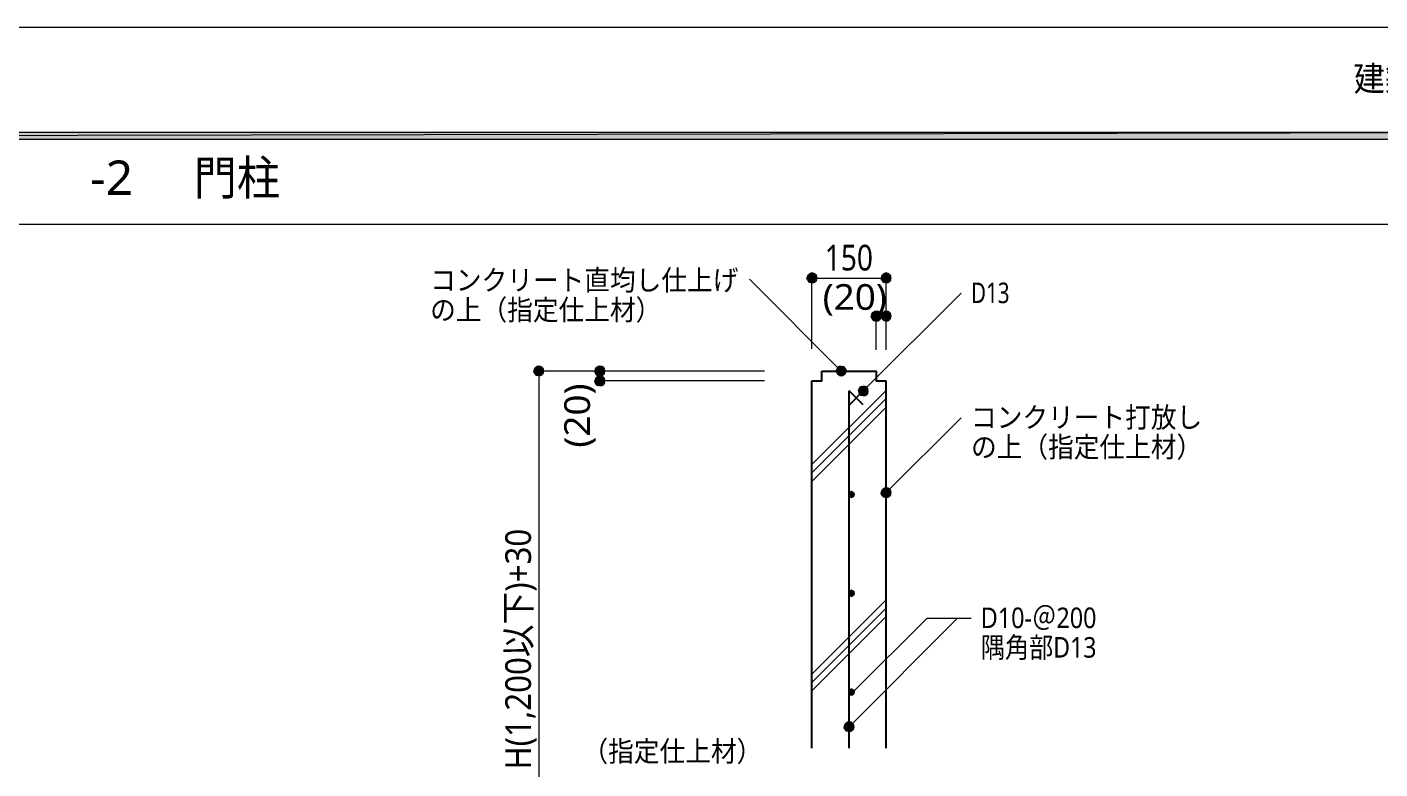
# Model space of a CAD drawing. Header units: millimetres. Extents: x 0 to 420, y 0 to 297.
# Drawn here: x 213.8 to 350.7, y 221.9 to 297 of the extents above; entities that cross this region are included whole.
import ezdxf
from ezdxf.enums import TextEntityAlignment as Align

# ---------------------------------------------------------------- set-up
doc = ezdxf.new("R2010")
doc.units = ezdxf.units.MM
doc.styles.add('kst32b', font='NotoSansJP-Variable.ttf')

msp = doc.modelspace()

# ---------------------------------------------------------------- hatches: boundary and pattern name
h = msp.add_hatch(color=7)
h.paths.add_polyline_path([(394.17, 285.62), (394.17, 286.32), (26.18, 285.62), (394.17, 285.62)])
h.paths.add_polyline_path([(394.17, 286.32), (26.18, 285.62), (26.18, 286.32), (394.17, 286.32)])
h = msp.add_hatch(color=7)
h.paths.add_polyline_path([(292.76, 271.76), (292.71, 271.57), (293.22, 271.57), (292.76, 271.76)])
h.paths.add_polyline_path([(292.71, 271.57), (293.22, 271.57), (292.76, 271.38), (292.71, 271.57)])
h.paths.add_polyline_path([(293.22, 271.57), (292.76, 271.38), (292.86, 271.21), (293.22, 271.57)])
h = msp.add_hatch(color=7)
h.paths.add_polyline_path([(293.22, 272.08), (293.03, 272.03), (293.22, 271.57), (293.22, 272.08)])
h.paths.add_polyline_path([(293.03, 272.03), (293.22, 271.57), (292.86, 271.93), (293.03, 272.03)])
h.paths.add_polyline_path([(293.22, 271.57), (292.86, 271.93), (292.76, 271.76), (293.22, 271.57)])
h = msp.add_hatch(color=7)
h.paths.add_polyline_path([(292.86, 271.21), (293.03, 271.1), (293.22, 271.57), (292.86, 271.21)])
h.paths.add_polyline_path([(293.03, 271.1), (293.22, 271.57), (293.22, 271.08), (293.03, 271.1)])
h.paths.add_polyline_path([(293.22, 271.57), (293.22, 271.08), (293.41, 271.1), (293.22, 271.57)])
for points in [[(293.41, 272.03), (293.22, 272.08), (293.22, 271.57), (293.41, 272.03)], [(300.91, 272.03), (300.71, 272.08), (300.71, 271.57), (300.91, 272.03)], [(299.91, 268.18), (299.72, 268.22), (299.72, 267.72), (299.91, 268.18)], [(300.91, 268.18), (300.71, 268.22), (300.71, 267.72), (300.91, 268.18)], [(265.77, 262.61), (265.58, 262.66), (265.58, 262.15), (265.77, 262.61)], [(271.95, 262.61), (271.76, 262.66), (271.76, 262.15), (271.95, 262.61)], [(271.95, 261.62), (271.76, 261.66), (271.76, 261.15), (271.95, 261.62)], [(295.99, 262.61), (295.83, 262.51), (296.19, 262.15), (295.99, 262.61)], [(297.96, 259.95), (298.07, 259.78), (298.41, 260.14), (297.96, 259.95)], [(300.91, 250.3), (300.71, 250.34), (300.71, 249.85), (300.91, 250.3)], [(297.16, 226.61), (296.97, 226.65), (296.97, 226.14), (297.16, 226.61)]]:
    msp.add_hatch(color=7).paths.add_polyline_path(points)
h = msp.add_hatch(color=7)
h.paths.add_polyline_path([(293.73, 271.57), (293.69, 271.76), (293.22, 271.57), (293.73, 271.57)])
h.paths.add_polyline_path([(293.69, 271.76), (293.22, 271.57), (293.58, 271.93), (293.69, 271.76)])
h.paths.add_polyline_path([(293.22, 271.57), (293.58, 271.93), (293.41, 272.03), (293.22, 271.57)])
h = msp.add_hatch(color=7)
h.paths.add_polyline_path([(293.41, 271.1), (293.58, 271.21), (293.22, 271.57), (293.41, 271.1)])
h.paths.add_polyline_path([(293.58, 271.21), (293.22, 271.57), (293.69, 271.38), (293.58, 271.21)])
h.paths.add_polyline_path([(293.22, 271.57), (293.69, 271.38), (293.73, 271.57), (293.22, 271.57)])
h = msp.add_hatch(color=7)
h.paths.add_polyline_path([(300.27, 271.76), (300.23, 271.57), (300.71, 271.57), (300.27, 271.76)])
h.paths.add_polyline_path([(300.23, 271.57), (300.71, 271.57), (300.27, 271.38), (300.23, 271.57)])
h.paths.add_polyline_path([(300.71, 271.57), (300.27, 271.38), (300.38, 271.21), (300.71, 271.57)])
h = msp.add_hatch(color=7)
h.paths.add_polyline_path([(300.71, 272.08), (300.52, 272.03), (300.71, 271.57), (300.71, 272.08)])
h.paths.add_polyline_path([(300.52, 272.03), (300.71, 271.57), (300.38, 271.93), (300.52, 272.03)])
h.paths.add_polyline_path([(300.71, 271.57), (300.38, 271.93), (300.27, 271.76), (300.71, 271.57)])
h = msp.add_hatch(color=7)
h.paths.add_polyline_path([(300.38, 271.21), (300.52, 271.1), (300.71, 271.57), (300.38, 271.21)])
h.paths.add_polyline_path([(300.52, 271.1), (300.71, 271.57), (300.71, 271.08), (300.52, 271.1)])
h.paths.add_polyline_path([(300.71, 271.57), (300.71, 271.08), (300.91, 271.1), (300.71, 271.57)])
h = msp.add_hatch(color=7)
h.paths.add_polyline_path([(301.22, 271.57), (301.18, 271.76), (300.71, 271.57), (301.22, 271.57)])
h.paths.add_polyline_path([(301.18, 271.76), (300.71, 271.57), (301.07, 271.93), (301.18, 271.76)])
h.paths.add_polyline_path([(300.71, 271.57), (301.07, 271.93), (300.91, 272.03), (300.71, 271.57)])
h = msp.add_hatch(color=7)
h.paths.add_polyline_path([(300.91, 271.1), (301.07, 271.21), (300.71, 271.57), (300.91, 271.1)])
h.paths.add_polyline_path([(301.07, 271.21), (300.71, 271.57), (301.18, 271.38), (301.07, 271.21)])
h.paths.add_polyline_path([(300.71, 271.57), (301.18, 271.38), (301.22, 271.57), (300.71, 271.57)])
h = msp.add_hatch(color=7)
h.paths.add_polyline_path([(299.25, 267.91), (299.21, 267.72), (299.72, 267.72), (299.25, 267.91)])
h.paths.add_polyline_path([(299.21, 267.72), (299.72, 267.72), (299.25, 267.53), (299.21, 267.72)])
h.paths.add_polyline_path([(299.72, 267.72), (299.25, 267.53), (299.36, 267.36), (299.72, 267.72)])
h = msp.add_hatch(color=7)
h.paths.add_polyline_path([(299.72, 268.22), (299.53, 268.18), (299.72, 267.72), (299.72, 268.22)])
h.paths.add_polyline_path([(299.53, 268.18), (299.72, 267.72), (299.36, 268.08), (299.53, 268.18)])
h.paths.add_polyline_path([(299.72, 267.72), (299.36, 268.08), (299.25, 267.91), (299.72, 267.72)])
h = msp.add_hatch(color=7)
h.paths.add_polyline_path([(299.36, 267.36), (299.53, 267.25), (299.72, 267.72), (299.36, 267.36)])
h.paths.add_polyline_path([(299.53, 267.25), (299.72, 267.72), (299.72, 267.23), (299.53, 267.25)])
h.paths.add_polyline_path([(299.72, 267.72), (299.72, 267.23), (299.91, 267.25), (299.72, 267.72)])
h = msp.add_hatch(color=7)
h.paths.add_polyline_path([(300.23, 267.72), (300.19, 267.91), (299.72, 267.72), (300.23, 267.72)])
h.paths.add_polyline_path([(300.19, 267.91), (299.72, 267.72), (300.08, 268.08), (300.19, 267.91)])
h.paths.add_polyline_path([(299.72, 267.72), (300.08, 268.08), (299.91, 268.18), (299.72, 267.72)])
h = msp.add_hatch(color=7)
h.paths.add_polyline_path([(299.91, 267.25), (300.08, 267.36), (299.72, 267.72), (299.91, 267.25)])
h.paths.add_polyline_path([(300.08, 267.36), (299.72, 267.72), (300.19, 267.53), (300.08, 267.36)])
h.paths.add_polyline_path([(299.72, 267.72), (300.19, 267.53), (300.23, 267.72), (299.72, 267.72)])
h = msp.add_hatch(color=7)
h.paths.add_polyline_path([(300.27, 267.91), (300.23, 267.72), (300.71, 267.72), (300.27, 267.91)])
h.paths.add_polyline_path([(300.23, 267.72), (300.71, 267.72), (300.27, 267.53), (300.23, 267.72)])
h.paths.add_polyline_path([(300.71, 267.72), (300.27, 267.53), (300.38, 267.36), (300.71, 267.72)])
h = msp.add_hatch(color=7)
h.paths.add_polyline_path([(300.71, 268.22), (300.52, 268.18), (300.71, 267.72), (300.71, 268.22)])
h.paths.add_polyline_path([(300.52, 268.18), (300.71, 267.72), (300.38, 268.08), (300.52, 268.18)])
h.paths.add_polyline_path([(300.71, 267.72), (300.38, 268.08), (300.27, 267.91), (300.71, 267.72)])
h = msp.add_hatch(color=7)
h.paths.add_polyline_path([(300.38, 267.36), (300.52, 267.25), (300.71, 267.72), (300.38, 267.36)])
h.paths.add_polyline_path([(300.52, 267.25), (300.71, 267.72), (300.71, 267.23), (300.52, 267.25)])
h.paths.add_polyline_path([(300.71, 267.72), (300.71, 267.23), (300.91, 267.25), (300.71, 267.72)])
h = msp.add_hatch(color=7)
h.paths.add_polyline_path([(301.22, 267.72), (301.18, 267.91), (300.71, 267.72), (301.22, 267.72)])
h.paths.add_polyline_path([(301.18, 267.91), (300.71, 267.72), (301.07, 268.08), (301.18, 267.91)])
h.paths.add_polyline_path([(300.71, 267.72), (301.07, 268.08), (300.91, 268.18), (300.71, 267.72)])
h = msp.add_hatch(color=7)
h.paths.add_polyline_path([(300.91, 267.25), (301.07, 267.36), (300.71, 267.72), (300.91, 267.25)])
h.paths.add_polyline_path([(301.07, 267.36), (300.71, 267.72), (301.18, 267.53), (301.07, 267.36)])
h.paths.add_polyline_path([(300.71, 267.72), (301.18, 267.53), (301.22, 267.72), (300.71, 267.72)])
h = msp.add_hatch(color=7)
h.paths.add_polyline_path([(265.13, 262.34), (265.09, 262.15), (265.58, 262.15), (265.13, 262.34)])
h.paths.add_polyline_path([(265.09, 262.15), (265.58, 262.15), (265.13, 261.96), (265.09, 262.15)])
h.paths.add_polyline_path([(265.58, 262.15), (265.13, 261.96), (265.24, 261.81), (265.58, 262.15)])
h = msp.add_hatch(color=7)
h.paths.add_polyline_path([(265.58, 262.66), (265.39, 262.61), (265.58, 262.15), (265.58, 262.66)])
h.paths.add_polyline_path([(265.39, 262.61), (265.58, 262.15), (265.24, 262.51), (265.39, 262.61)])
h.paths.add_polyline_path([(265.58, 262.15), (265.24, 262.51), (265.13, 262.34), (265.58, 262.15)])
h = msp.add_hatch(color=7)
h.paths.add_polyline_path([(265.24, 261.81), (265.39, 261.7), (265.58, 262.15), (265.24, 261.81)])
h.paths.add_polyline_path([(265.39, 261.7), (265.58, 262.15), (265.58, 261.66), (265.39, 261.7)])
h.paths.add_polyline_path([(265.58, 262.15), (265.58, 261.66), (265.77, 261.7), (265.58, 262.15)])
h = msp.add_hatch(color=7)
h.paths.add_polyline_path([(266.09, 262.15), (266.04, 262.34), (265.58, 262.15), (266.09, 262.15)])
h.paths.add_polyline_path([(266.04, 262.34), (265.58, 262.15), (265.94, 262.51), (266.04, 262.34)])
h.paths.add_polyline_path([(265.58, 262.15), (265.94, 262.51), (265.77, 262.61), (265.58, 262.15)])
h = msp.add_hatch(color=7)
h.paths.add_polyline_path([(265.77, 261.7), (265.94, 261.81), (265.58, 262.15), (265.77, 261.7)])
h.paths.add_polyline_path([(265.94, 261.81), (265.58, 262.15), (266.04, 261.96), (265.94, 261.81)])
h.paths.add_polyline_path([(265.58, 262.15), (266.04, 261.96), (266.09, 262.15), (265.58, 262.15)])
h = msp.add_hatch(color=7)
h.paths.add_polyline_path([(271.29, 262.34), (271.25, 262.15), (271.76, 262.15), (271.29, 262.34)])
h.paths.add_polyline_path([(271.25, 262.15), (271.76, 262.15), (271.29, 261.96), (271.25, 262.15)])
h.paths.add_polyline_path([(271.76, 262.15), (271.29, 261.96), (271.4, 261.81), (271.76, 262.15)])
h = msp.add_hatch(color=7)
h.paths.add_polyline_path([(271.76, 262.66), (271.57, 262.61), (271.76, 262.15), (271.76, 262.66)])
h.paths.add_polyline_path([(271.57, 262.61), (271.76, 262.15), (271.4, 262.51), (271.57, 262.61)])
h.paths.add_polyline_path([(271.76, 262.15), (271.4, 262.51), (271.29, 262.34), (271.76, 262.15)])
h = msp.add_hatch(color=7)
h.paths.add_polyline_path([(271.76, 261.66), (271.57, 261.62), (271.76, 261.15), (271.76, 261.66)])
h.paths.add_polyline_path([(271.57, 261.62), (271.76, 261.15), (271.4, 261.51), (271.57, 261.62)])
h.paths.add_polyline_path([(271.76, 261.15), (271.4, 261.51), (271.29, 261.34), (271.76, 261.15)])
h = msp.add_hatch(color=7)
h.paths.add_polyline_path([(271.4, 261.81), (271.57, 261.7), (271.76, 262.15), (271.4, 261.81)])
h.paths.add_polyline_path([(271.57, 261.7), (271.76, 262.15), (271.76, 261.66), (271.57, 261.7)])
h.paths.add_polyline_path([(271.76, 262.15), (271.76, 261.66), (271.95, 261.7), (271.76, 262.15)])
h = msp.add_hatch(color=7)
h.paths.add_polyline_path([(272.25, 262.15), (272.22, 262.34), (271.76, 262.15), (272.25, 262.15)])
h.paths.add_polyline_path([(272.22, 262.34), (271.76, 262.15), (272.12, 262.51), (272.22, 262.34)])
h.paths.add_polyline_path([(271.76, 262.15), (272.12, 262.51), (271.95, 262.61), (271.76, 262.15)])
h = msp.add_hatch(color=7)
h.paths.add_polyline_path([(271.95, 261.7), (272.12, 261.81), (271.76, 262.15), (271.95, 261.7)])
h.paths.add_polyline_path([(272.12, 261.81), (271.76, 262.15), (272.22, 261.96), (272.12, 261.81)])
h.paths.add_polyline_path([(271.76, 262.15), (272.22, 261.96), (272.25, 262.15), (271.76, 262.15)])
h = msp.add_hatch(color=7)
h.paths.add_polyline_path([(272.25, 261.15), (272.22, 261.34), (271.76, 261.15), (272.25, 261.15)])
h.paths.add_polyline_path([(272.22, 261.34), (271.76, 261.15), (272.12, 261.51), (272.22, 261.34)])
h.paths.add_polyline_path([(271.76, 261.15), (272.12, 261.51), (271.95, 261.62), (271.76, 261.15)])
h = msp.add_hatch(color=7)
h.paths.add_polyline_path([(295.83, 262.51), (295.72, 262.34), (296.19, 262.15), (295.83, 262.51)])
h.paths.add_polyline_path([(295.72, 262.34), (296.19, 262.15), (295.68, 262.15), (295.72, 262.34)])
h.paths.add_polyline_path([(296.19, 262.15), (295.68, 262.15), (295.72, 261.96), (296.19, 262.15)])
h = msp.add_hatch(color=7)
h.paths.add_polyline_path([(295.72, 261.96), (295.83, 261.81), (296.19, 262.15), (295.72, 261.96)])
h.paths.add_polyline_path([(295.83, 261.81), (296.19, 262.15), (295.99, 261.7), (295.83, 261.81)])
h.paths.add_polyline_path([(296.19, 262.15), (295.99, 261.7), (296.19, 261.66), (296.19, 262.15)])
h = msp.add_hatch(color=7)
h.paths.add_polyline_path([(296.52, 262.51), (296.38, 262.61), (296.19, 262.15), (296.52, 262.51)])
h.paths.add_polyline_path([(296.38, 262.61), (296.19, 262.15), (296.19, 262.66), (296.38, 262.61)])
h.paths.add_polyline_path([(296.19, 262.15), (296.19, 262.66), (295.99, 262.61), (296.19, 262.15)])
h = msp.add_hatch(color=7)
h.paths.add_polyline_path([(296.65, 261.96), (296.67, 262.15), (296.19, 262.15), (296.65, 261.96)])
h.paths.add_polyline_path([(296.67, 262.15), (296.19, 262.15), (296.65, 262.34), (296.67, 262.15)])
h.paths.add_polyline_path([(296.19, 262.15), (296.65, 262.34), (296.52, 262.51), (296.19, 262.15)])
h = msp.add_hatch(color=7)
h.paths.add_polyline_path([(296.19, 261.66), (296.38, 261.7), (296.19, 262.15), (296.19, 261.66)])
h.paths.add_polyline_path([(296.38, 261.7), (296.19, 262.15), (296.52, 261.81), (296.38, 261.7)])
h.paths.add_polyline_path([(296.19, 262.15), (296.52, 261.81), (296.65, 261.96), (296.19, 262.15)])
h = msp.add_hatch(color=7)
h.paths.add_polyline_path([(271.29, 261.34), (271.25, 261.15), (271.76, 261.15), (271.29, 261.34)])
h.paths.add_polyline_path([(271.25, 261.15), (271.76, 261.15), (271.29, 260.96), (271.25, 261.15)])
h.paths.add_polyline_path([(271.76, 261.15), (271.29, 260.96), (271.4, 260.79), (271.76, 261.15)])
h = msp.add_hatch(color=7)
h.paths.add_polyline_path([(271.4, 260.79), (271.57, 260.69), (271.76, 261.15), (271.4, 260.79)])
h.paths.add_polyline_path([(271.57, 260.69), (271.76, 261.15), (271.76, 260.67), (271.57, 260.69)])
h.paths.add_polyline_path([(271.76, 261.15), (271.76, 260.67), (271.95, 260.69), (271.76, 261.15)])
h = msp.add_hatch(color=7)
h.paths.add_polyline_path([(271.95, 260.69), (272.12, 260.79), (271.76, 261.15), (271.95, 260.69)])
h.paths.add_polyline_path([(272.12, 260.79), (271.76, 261.15), (272.22, 260.96), (272.12, 260.79)])
h.paths.add_polyline_path([(271.76, 261.15), (272.22, 260.96), (272.25, 261.15), (271.76, 261.15)])
h = msp.add_hatch(color=7)
h.paths.add_polyline_path([(298.07, 260.48), (297.96, 260.33), (298.41, 260.14), (298.07, 260.48)])
h.paths.add_polyline_path([(297.96, 260.33), (298.41, 260.14), (297.92, 260.14), (297.96, 260.33)])
h.paths.add_polyline_path([(298.41, 260.14), (297.92, 260.14), (297.96, 259.95), (298.41, 260.14)])
h = msp.add_hatch(color=7)
h.paths.add_polyline_path([(298.6, 260.58), (298.41, 260.63), (298.41, 260.14), (298.6, 260.58)])
h.paths.add_polyline_path([(298.41, 260.63), (298.41, 260.14), (298.22, 260.58), (298.41, 260.63)])
h.paths.add_polyline_path([(298.41, 260.14), (298.22, 260.58), (298.07, 260.48), (298.41, 260.14)])
h = msp.add_hatch(color=7)
h.paths.add_polyline_path([(298.07, 259.78), (298.22, 259.67), (298.41, 260.14), (298.07, 259.78)])
h.paths.add_polyline_path([(298.22, 259.67), (298.41, 260.14), (298.41, 259.63), (298.22, 259.67)])
h.paths.add_polyline_path([(298.41, 260.14), (298.41, 259.63), (298.6, 259.67), (298.41, 260.14)])
h = msp.add_hatch(color=7)
h.paths.add_polyline_path([(298.92, 260.14), (298.87, 260.33), (298.41, 260.14), (298.92, 260.14)])
h.paths.add_polyline_path([(298.87, 260.33), (298.41, 260.14), (298.77, 260.48), (298.87, 260.33)])
h.paths.add_polyline_path([(298.41, 260.14), (298.77, 260.48), (298.6, 260.58), (298.41, 260.14)])
h = msp.add_hatch(color=7)
h.paths.add_polyline_path([(298.6, 259.67), (298.77, 259.78), (298.41, 260.14), (298.6, 259.67)])
h.paths.add_polyline_path([(298.77, 259.78), (298.41, 260.14), (298.87, 259.95), (298.77, 259.78)])
h.paths.add_polyline_path([(298.41, 260.14), (298.87, 259.95), (298.92, 260.14), (298.41, 260.14)])
h = msp.add_hatch(color=7)
h.paths.add_polyline_path([(297.22, 249.96), (297.07, 249.91), (297.22, 249.66), (297.22, 249.96)])
h.paths.add_polyline_path([(297.07, 249.91), (297.22, 249.66), (296.97, 249.81), (297.07, 249.91)])
h.paths.add_polyline_path([(297.22, 249.66), (296.97, 249.81), (296.93, 249.66), (297.22, 249.66)])
h = msp.add_hatch(color=7)
h.paths.add_polyline_path([(296.93, 249.66), (296.97, 249.51), (297.22, 249.66), (296.93, 249.66)])
h.paths.add_polyline_path([(296.97, 249.51), (297.22, 249.66), (297.07, 249.41), (296.97, 249.51)])
h.paths.add_polyline_path([(297.22, 249.66), (297.07, 249.41), (297.22, 249.36), (297.22, 249.66)])
h = msp.add_hatch(color=7)
h.paths.add_polyline_path([(297.52, 249.66), (297.48, 249.81), (297.22, 249.66), (297.52, 249.66)])
h.paths.add_polyline_path([(297.48, 249.81), (297.22, 249.66), (297.37, 249.91), (297.48, 249.81)])
h.paths.add_polyline_path([(297.22, 249.66), (297.37, 249.91), (297.22, 249.96), (297.22, 249.66)])
h = msp.add_hatch(color=7)
h.paths.add_polyline_path([(297.22, 249.36), (297.37, 249.41), (297.22, 249.66), (297.22, 249.36)])
h.paths.add_polyline_path([(297.37, 249.41), (297.22, 249.66), (297.48, 249.51), (297.37, 249.41)])
h.paths.add_polyline_path([(297.22, 249.66), (297.48, 249.51), (297.52, 249.66), (297.22, 249.66)])
h = msp.add_hatch(color=7)
h.paths.add_polyline_path([(300.27, 250.04), (300.23, 249.85), (300.71, 249.85), (300.27, 250.04)])
h.paths.add_polyline_path([(300.23, 249.85), (300.71, 249.85), (300.27, 249.64), (300.23, 249.85)])
h.paths.add_polyline_path([(300.71, 249.85), (300.27, 249.64), (300.38, 249.49), (300.71, 249.85)])
h = msp.add_hatch(color=7)
h.paths.add_polyline_path([(300.71, 250.34), (300.52, 250.3), (300.71, 249.85), (300.71, 250.34)])
h.paths.add_polyline_path([(300.52, 250.3), (300.71, 249.85), (300.38, 250.19), (300.52, 250.3)])
h.paths.add_polyline_path([(300.71, 249.85), (300.38, 250.19), (300.27, 250.04), (300.71, 249.85)])
h = msp.add_hatch(color=7)
h.paths.add_polyline_path([(300.38, 249.49), (300.52, 249.39), (300.71, 249.85), (300.38, 249.49)])
h.paths.add_polyline_path([(300.52, 249.39), (300.71, 249.85), (300.71, 249.34), (300.52, 249.39)])
h.paths.add_polyline_path([(300.71, 249.85), (300.71, 249.34), (300.91, 249.39), (300.71, 249.85)])
h = msp.add_hatch(color=7)
h.paths.add_polyline_path([(301.22, 249.85), (301.18, 250.04), (300.71, 249.85), (301.22, 249.85)])
h.paths.add_polyline_path([(301.18, 250.04), (300.71, 249.85), (301.07, 250.19), (301.18, 250.04)])
h.paths.add_polyline_path([(300.71, 249.85), (301.07, 250.19), (300.91, 250.3), (300.71, 249.85)])
h = msp.add_hatch(color=7)
h.paths.add_polyline_path([(300.91, 249.39), (301.07, 249.49), (300.71, 249.85), (300.91, 249.39)])
h.paths.add_polyline_path([(301.07, 249.49), (300.71, 249.85), (301.18, 249.64), (301.07, 249.49)])
h.paths.add_polyline_path([(300.71, 249.85), (301.18, 249.64), (301.22, 249.85), (300.71, 249.85)])
h = msp.add_hatch(color=7)
h.paths.add_polyline_path([(297.22, 239.97), (297.07, 239.92), (297.22, 239.65), (297.22, 239.97)])
h.paths.add_polyline_path([(297.07, 239.92), (297.22, 239.65), (296.97, 239.82), (297.07, 239.92)])
h.paths.add_polyline_path([(297.22, 239.65), (296.97, 239.82), (296.93, 239.65), (297.22, 239.65)])
h = msp.add_hatch(color=7)
h.paths.add_polyline_path([(296.93, 239.65), (296.97, 239.5), (297.22, 239.65), (296.93, 239.65)])
h.paths.add_polyline_path([(296.97, 239.5), (297.22, 239.65), (297.07, 239.39), (296.97, 239.5)])
h.paths.add_polyline_path([(297.22, 239.65), (297.07, 239.39), (297.22, 239.35), (297.22, 239.65)])
h = msp.add_hatch(color=7)
h.paths.add_polyline_path([(297.52, 239.65), (297.48, 239.82), (297.22, 239.65), (297.52, 239.65)])
h.paths.add_polyline_path([(297.48, 239.82), (297.22, 239.65), (297.37, 239.92), (297.48, 239.82)])
h.paths.add_polyline_path([(297.22, 239.65), (297.37, 239.92), (297.22, 239.97), (297.22, 239.65)])
h = msp.add_hatch(color=7)
h.paths.add_polyline_path([(297.22, 239.35), (297.37, 239.39), (297.22, 239.65), (297.22, 239.35)])
h.paths.add_polyline_path([(297.37, 239.39), (297.22, 239.65), (297.48, 239.5), (297.37, 239.39)])
h.paths.add_polyline_path([(297.22, 239.65), (297.48, 239.5), (297.52, 239.65), (297.22, 239.65)])
h = msp.add_hatch(color=7)
h.paths.add_polyline_path([(297.22, 229.95), (297.07, 229.91), (297.22, 229.66), (297.22, 229.95)])
h.paths.add_polyline_path([(297.07, 229.91), (297.22, 229.66), (296.97, 229.81), (297.07, 229.91)])
h.paths.add_polyline_path([(297.22, 229.66), (296.97, 229.81), (296.93, 229.66), (297.22, 229.66)])
h = msp.add_hatch(color=7)
h.paths.add_polyline_path([(297.52, 229.66), (297.48, 229.81), (297.22, 229.66), (297.52, 229.66)])
h.paths.add_polyline_path([(297.48, 229.81), (297.22, 229.66), (297.37, 229.91), (297.48, 229.81)])
h.paths.add_polyline_path([(297.22, 229.66), (297.37, 229.91), (297.22, 229.95), (297.22, 229.66)])
h = msp.add_hatch(color=7)
h.paths.add_polyline_path([(296.93, 229.66), (296.97, 229.51), (297.22, 229.66), (296.93, 229.66)])
h.paths.add_polyline_path([(296.97, 229.51), (297.22, 229.66), (297.07, 229.4), (296.97, 229.51)])
h.paths.add_polyline_path([(297.22, 229.66), (297.07, 229.4), (297.22, 229.36), (297.22, 229.66)])
h = msp.add_hatch(color=7)
h.paths.add_polyline_path([(297.22, 229.36), (297.37, 229.4), (297.22, 229.66), (297.22, 229.36)])
h.paths.add_polyline_path([(297.37, 229.4), (297.22, 229.66), (297.48, 229.51), (297.37, 229.4)])
h.paths.add_polyline_path([(297.22, 229.66), (297.48, 229.51), (297.52, 229.66), (297.22, 229.66)])
h = msp.add_hatch(color=7)
h.paths.add_polyline_path([(296.5, 226.34), (296.48, 226.14), (296.97, 226.14), (296.5, 226.34)])
h.paths.add_polyline_path([(296.48, 226.14), (296.97, 226.14), (296.5, 225.95), (296.48, 226.14)])
h.paths.add_polyline_path([(296.97, 226.14), (296.5, 225.95), (296.61, 225.81), (296.97, 226.14)])
h = msp.add_hatch(color=7)
h.paths.add_polyline_path([(296.97, 226.65), (296.78, 226.61), (296.97, 226.14), (296.97, 226.65)])
h.paths.add_polyline_path([(296.78, 226.61), (296.97, 226.14), (296.61, 226.5), (296.78, 226.61)])
h.paths.add_polyline_path([(296.97, 226.14), (296.61, 226.5), (296.5, 226.34), (296.97, 226.14)])
h = msp.add_hatch(color=7)
h.paths.add_polyline_path([(296.61, 225.81), (296.78, 225.7), (296.97, 226.14), (296.61, 225.81)])
h.paths.add_polyline_path([(296.78, 225.7), (296.97, 226.14), (296.97, 225.66), (296.78, 225.7)])
h.paths.add_polyline_path([(296.97, 226.14), (296.97, 225.66), (297.16, 225.7), (296.97, 226.14)])
h = msp.add_hatch(color=7)
h.paths.add_polyline_path([(297.48, 226.14), (297.43, 226.34), (296.97, 226.14), (297.48, 226.14)])
h.paths.add_polyline_path([(297.43, 226.34), (296.97, 226.14), (297.33, 226.5), (297.43, 226.34)])
h.paths.add_polyline_path([(296.97, 226.14), (297.33, 226.5), (297.16, 226.61), (296.97, 226.14)])
h = msp.add_hatch(color=7)
h.paths.add_polyline_path([(297.16, 225.7), (297.33, 225.81), (296.97, 226.14), (297.16, 225.7)])
h.paths.add_polyline_path([(297.33, 225.81), (296.97, 226.14), (297.43, 225.95), (297.33, 225.81)])
h.paths.add_polyline_path([(296.97, 226.14), (297.43, 225.95), (297.48, 226.14), (296.97, 226.14)])

# ---------------------------------------------------------------- linework, layer by layer
at = {"lineweight": 13}
msp.add_lwpolyline([(0.19, 0), (0.19, 296.97), (420.16, 296.97), (420.16, 0)], close=True, dxfattribs=at)
at = {"lineweight": 0}
for points in [[(394.17, 285.62), (394.17, 286.32), (26.18, 285.62)], [(394.17, 286.32), (26.18, 285.62), (26.18, 286.32)], [(292.76, 271.76), (292.71, 271.57), (293.22, 271.57)], [(292.71, 271.57), (293.22, 271.57), (292.76, 271.38)], [(293.22, 271.57), (292.86, 271.93), (292.76, 271.76)], [(293.22, 271.57), (292.76, 271.38), (292.86, 271.21)], [(293.03, 272.03), (293.22, 271.57), (292.86, 271.93)], [(292.86, 271.21), (293.03, 271.1), (293.22, 271.57)], [(293.22, 272.08), (293.03, 272.03), (293.22, 271.57)], [(293.03, 271.1), (293.22, 271.57), (293.22, 271.08)], [(293.41, 272.03), (293.22, 272.08), (293.22, 271.57)], [(293.22, 271.57), (293.58, 271.93), (293.41, 272.03)], [(293.69, 271.76), (293.22, 271.57), (293.58, 271.93)], [(293.73, 271.57), (293.69, 271.76), (293.22, 271.57)], [(293.22, 271.57), (293.22, 271.08), (293.41, 271.1)], [(293.41, 271.1), (293.58, 271.21), (293.22, 271.57)], [(293.58, 271.21), (293.22, 271.57), (293.69, 271.38)], [(293.22, 271.57), (293.69, 271.38), (293.73, 271.57)], [(300.27, 271.76), (300.23, 271.57), (300.71, 271.57)], [(300.23, 271.57), (300.71, 271.57), (300.27, 271.38)], [(300.71, 271.57), (300.38, 271.93), (300.27, 271.76)], [(300.71, 271.57), (300.27, 271.38), (300.38, 271.21)], [(300.52, 272.03), (300.71, 271.57), (300.38, 271.93)], [(300.38, 271.21), (300.52, 271.1), (300.71, 271.57)], [(300.71, 272.08), (300.52, 272.03), (300.71, 271.57)], [(300.52, 271.1), (300.71, 271.57), (300.71, 271.08)], [(300.91, 272.03), (300.71, 272.08), (300.71, 271.57)], [(300.71, 271.57), (301.07, 271.93), (300.91, 272.03)], [(301.18, 271.76), (300.71, 271.57), (301.07, 271.93)], [(301.22, 271.57), (301.18, 271.76), (300.71, 271.57)], [(300.71, 271.57), (300.71, 271.08), (300.91, 271.1)], [(300.91, 271.1), (301.07, 271.21), (300.71, 271.57)], [(301.07, 271.21), (300.71, 271.57), (301.18, 271.38)], [(300.71, 271.57), (301.18, 271.38), (301.22, 271.57)], [(299.25, 267.91), (299.21, 267.72), (299.72, 267.72)], [(299.21, 267.72), (299.72, 267.72), (299.25, 267.53)], [(299.72, 267.72), (299.36, 268.08), (299.25, 267.91)], [(299.72, 267.72), (299.25, 267.53), (299.36, 267.36)], [(299.53, 268.18), (299.72, 267.72), (299.36, 268.08)], [(299.36, 267.36), (299.53, 267.25), (299.72, 267.72)], [(299.72, 268.22), (299.53, 268.18), (299.72, 267.72)], [(299.53, 267.25), (299.72, 267.72), (299.72, 267.23)], [(299.91, 268.18), (299.72, 268.22), (299.72, 267.72)], [(299.72, 267.72), (300.08, 268.08), (299.91, 268.18)], [(300.19, 267.91), (299.72, 267.72), (300.08, 268.08)], [(300.23, 267.72), (300.19, 267.91), (299.72, 267.72)], [(299.72, 267.72), (299.72, 267.23), (299.91, 267.25)], [(299.91, 267.25), (300.08, 267.36), (299.72, 267.72)], [(300.08, 267.36), (299.72, 267.72), (300.19, 267.53)], [(299.72, 267.72), (300.19, 267.53), (300.23, 267.72)], [(300.27, 267.91), (300.23, 267.72), (300.71, 267.72)], [(300.23, 267.72), (300.71, 267.72), (300.27, 267.53)], [(300.71, 267.72), (300.38, 268.08), (300.27, 267.91)], [(300.71, 267.72), (300.27, 267.53), (300.38, 267.36)], [(300.52, 268.18), (300.71, 267.72), (300.38, 268.08)], [(300.38, 267.36), (300.52, 267.25), (300.71, 267.72)], [(300.71, 268.22), (300.52, 268.18), (300.71, 267.72)], [(300.52, 267.25), (300.71, 267.72), (300.71, 267.23)], [(300.91, 268.18), (300.71, 268.22), (300.71, 267.72)], [(300.71, 267.72), (301.07, 268.08), (300.91, 268.18)], [(301.18, 267.91), (300.71, 267.72), (301.07, 268.08)], [(301.22, 267.72), (301.18, 267.91), (300.71, 267.72)], [(300.71, 267.72), (300.71, 267.23), (300.91, 267.25)], [(300.91, 267.25), (301.07, 267.36), (300.71, 267.72)], [(301.07, 267.36), (300.71, 267.72), (301.18, 267.53)], [(300.71, 267.72), (301.18, 267.53), (301.22, 267.72)], [(265.13, 262.34), (265.09, 262.15), (265.58, 262.15)], [(265.09, 262.15), (265.58, 262.15), (265.13, 261.96)], [(265.58, 262.15), (265.24, 262.51), (265.13, 262.34)], [(265.58, 262.15), (265.13, 261.96), (265.24, 261.81)], [(265.39, 262.61), (265.58, 262.15), (265.24, 262.51)], [(265.24, 261.81), (265.39, 261.7), (265.58, 262.15)], [(265.58, 262.66), (265.39, 262.61), (265.58, 262.15)], [(265.39, 261.7), (265.58, 262.15), (265.58, 261.66)], [(265.77, 262.61), (265.58, 262.66), (265.58, 262.15)], [(265.58, 262.15), (265.94, 262.51), (265.77, 262.61)], [(266.04, 262.34), (265.58, 262.15), (265.94, 262.51)], [(266.09, 262.15), (266.04, 262.34), (265.58, 262.15)], [(265.58, 262.15), (265.58, 261.66), (265.77, 261.7)], [(265.77, 261.7), (265.94, 261.81), (265.58, 262.15)], [(265.94, 261.81), (265.58, 262.15), (266.04, 261.96)], [(265.58, 262.15), (266.04, 261.96), (266.09, 262.15)], [(271.29, 262.34), (271.25, 262.15), (271.76, 262.15)], [(271.25, 262.15), (271.76, 262.15), (271.29, 261.96)], [(271.76, 262.15), (271.4, 262.51), (271.29, 262.34)], [(271.76, 262.15), (271.29, 261.96), (271.4, 261.81)], [(271.76, 261.15), (271.4, 261.51), (271.29, 261.34)], [(271.57, 262.61), (271.76, 262.15), (271.4, 262.51)], [(271.4, 261.81), (271.57, 261.7), (271.76, 262.15)], [(271.57, 261.62), (271.76, 261.15), (271.4, 261.51)], [(271.76, 262.66), (271.57, 262.61), (271.76, 262.15)], [(271.57, 261.7), (271.76, 262.15), (271.76, 261.66)], [(271.76, 261.66), (271.57, 261.62), (271.76, 261.15)], [(271.95, 262.61), (271.76, 262.66), (271.76, 262.15)], [(271.76, 262.15), (272.12, 262.51), (271.95, 262.61)], [(272.22, 262.34), (271.76, 262.15), (272.12, 262.51)], [(272.25, 262.15), (272.22, 262.34), (271.76, 262.15)], [(271.76, 262.15), (271.76, 261.66), (271.95, 261.7)], [(271.95, 261.7), (272.12, 261.81), (271.76, 262.15)], [(272.12, 261.81), (271.76, 262.15), (272.22, 261.96)], [(271.76, 262.15), (272.22, 261.96), (272.25, 262.15)], [(271.95, 261.62), (271.76, 261.66), (271.76, 261.15)], [(271.76, 261.15), (272.12, 261.51), (271.95, 261.62)], [(272.22, 261.34), (271.76, 261.15), (272.12, 261.51)], [(295.72, 262.34), (296.19, 262.15), (295.68, 262.15)], [(296.19, 262.15), (295.68, 262.15), (295.72, 261.96)], [(295.83, 262.51), (295.72, 262.34), (296.19, 262.15)], [(295.72, 261.96), (295.83, 261.81), (296.19, 262.15)], [(295.99, 262.61), (295.83, 262.51), (296.19, 262.15)], [(295.83, 261.81), (296.19, 262.15), (295.99, 261.7)], [(296.19, 262.15), (296.19, 262.66), (295.99, 262.61)], [(296.19, 262.15), (295.99, 261.7), (296.19, 261.66)], [(296.38, 262.61), (296.19, 262.15), (296.19, 262.66)], [(296.52, 262.51), (296.38, 262.61), (296.19, 262.15)], [(296.19, 262.15), (296.65, 262.34), (296.52, 262.51)], [(296.67, 262.15), (296.19, 262.15), (296.65, 262.34)], [(296.19, 261.66), (296.38, 261.7), (296.19, 262.15)], [(296.38, 261.7), (296.19, 262.15), (296.52, 261.81)], [(296.19, 262.15), (296.52, 261.81), (296.65, 261.96)], [(296.65, 261.96), (296.67, 262.15), (296.19, 262.15)], [(271.29, 261.34), (271.25, 261.15), (271.76, 261.15)], [(271.25, 261.15), (271.76, 261.15), (271.29, 260.96)], [(271.76, 261.15), (271.29, 260.96), (271.4, 260.79)], [(271.4, 260.79), (271.57, 260.69), (271.76, 261.15)], [(271.57, 260.69), (271.76, 261.15), (271.76, 260.67)], [(272.25, 261.15), (272.22, 261.34), (271.76, 261.15)], [(271.76, 261.15), (271.76, 260.67), (271.95, 260.69)], [(271.95, 260.69), (272.12, 260.79), (271.76, 261.15)], [(272.12, 260.79), (271.76, 261.15), (272.22, 260.96)], [(271.76, 261.15), (272.22, 260.96), (272.25, 261.15)], [(297.96, 260.33), (298.41, 260.14), (297.92, 260.14)], [(298.41, 260.14), (297.92, 260.14), (297.96, 259.95)], [(298.07, 260.48), (297.96, 260.33), (298.41, 260.14)], [(297.96, 259.95), (298.07, 259.78), (298.41, 260.14)], [(298.41, 260.14), (298.22, 260.58), (298.07, 260.48)], [(298.07, 259.78), (298.22, 259.67), (298.41, 260.14)], [(298.41, 260.63), (298.41, 260.14), (298.22, 260.58)], [(298.22, 259.67), (298.41, 260.14), (298.41, 259.63)], [(298.6, 260.58), (298.41, 260.63), (298.41, 260.14)], [(298.41, 260.14), (298.77, 260.48), (298.6, 260.58)], [(298.87, 260.33), (298.41, 260.14), (298.77, 260.48)], [(298.92, 260.14), (298.87, 260.33), (298.41, 260.14)], [(298.41, 260.14), (298.41, 259.63), (298.6, 259.67)], [(298.6, 259.67), (298.77, 259.78), (298.41, 260.14)], [(298.77, 259.78), (298.41, 260.14), (298.87, 259.95)], [(298.41, 260.14), (298.87, 259.95), (298.92, 260.14)], [(297.22, 249.66), (296.97, 249.81), (296.93, 249.66)], [(296.93, 249.66), (296.97, 249.51), (297.22, 249.66)], [(297.07, 249.91), (297.22, 249.66), (296.97, 249.81)], [(296.97, 249.51), (297.22, 249.66), (297.07, 249.41)], [(297.22, 249.96), (297.07, 249.91), (297.22, 249.66)], [(297.22, 249.66), (297.07, 249.41), (297.22, 249.36)], [(297.22, 249.66), (297.37, 249.91), (297.22, 249.96)], [(297.48, 249.81), (297.22, 249.66), (297.37, 249.91)], [(297.52, 249.66), (297.48, 249.81), (297.22, 249.66)], [(297.22, 249.36), (297.37, 249.41), (297.22, 249.66)], [(297.37, 249.41), (297.22, 249.66), (297.48, 249.51)], [(297.22, 249.66), (297.48, 249.51), (297.52, 249.66)], [(300.27, 250.04), (300.23, 249.85), (300.71, 249.85)], [(300.23, 249.85), (300.71, 249.85), (300.27, 249.64)], [(300.71, 249.85), (300.38, 250.19), (300.27, 250.04)], [(300.71, 249.85), (300.27, 249.64), (300.38, 249.49)], [(300.52, 250.3), (300.71, 249.85), (300.38, 250.19)], [(300.38, 249.49), (300.52, 249.39), (300.71, 249.85)], [(300.71, 250.34), (300.52, 250.3), (300.71, 249.85)], [(300.52, 249.39), (300.71, 249.85), (300.71, 249.34)], [(300.91, 250.3), (300.71, 250.34), (300.71, 249.85)], [(300.71, 249.85), (301.07, 250.19), (300.91, 250.3)], [(301.18, 250.04), (300.71, 249.85), (301.07, 250.19)], [(301.22, 249.85), (301.18, 250.04), (300.71, 249.85)], [(300.71, 249.85), (300.71, 249.34), (300.91, 249.39)], [(300.91, 249.39), (301.07, 249.49), (300.71, 249.85)], [(301.07, 249.49), (300.71, 249.85), (301.18, 249.64)], [(300.71, 249.85), (301.18, 249.64), (301.22, 249.85)], [(297.22, 239.65), (296.97, 239.82), (296.93, 239.65)], [(296.93, 239.65), (296.97, 239.5), (297.22, 239.65)], [(297.07, 239.92), (297.22, 239.65), (296.97, 239.82)], [(296.97, 239.5), (297.22, 239.65), (297.07, 239.39)], [(297.22, 239.97), (297.07, 239.92), (297.22, 239.65)], [(297.22, 239.65), (297.07, 239.39), (297.22, 239.35)], [(297.22, 239.65), (297.37, 239.92), (297.22, 239.97)], [(297.48, 239.82), (297.22, 239.65), (297.37, 239.92)], [(297.52, 239.65), (297.48, 239.82), (297.22, 239.65)], [(297.22, 239.35), (297.37, 239.39), (297.22, 239.65)], [(297.37, 239.39), (297.22, 239.65), (297.48, 239.5)], [(297.22, 239.65), (297.48, 239.5), (297.52, 239.65)], [(297.22, 229.95), (297.07, 229.91), (297.22, 229.66)], [(297.22, 229.66), (297.37, 229.91), (297.22, 229.95)], [(297.22, 229.66), (296.97, 229.81), (296.93, 229.66)], [(296.93, 229.66), (296.97, 229.51), (297.22, 229.66)], [(297.07, 229.91), (297.22, 229.66), (296.97, 229.81)], [(296.97, 229.51), (297.22, 229.66), (297.07, 229.4)], [(297.22, 229.66), (297.07, 229.4), (297.22, 229.36)], [(297.48, 229.81), (297.22, 229.66), (297.37, 229.91)], [(297.52, 229.66), (297.48, 229.81), (297.22, 229.66)], [(297.22, 229.36), (297.37, 229.4), (297.22, 229.66)], [(297.37, 229.4), (297.22, 229.66), (297.48, 229.51)], [(297.22, 229.66), (297.48, 229.51), (297.52, 229.66)], [(296.5, 226.34), (296.48, 226.14), (296.97, 226.14)], [(296.48, 226.14), (296.97, 226.14), (296.5, 225.95)], [(296.97, 226.14), (296.61, 226.5), (296.5, 226.34)], [(296.97, 226.14), (296.5, 225.95), (296.61, 225.81)], [(296.78, 226.61), (296.97, 226.14), (296.61, 226.5)], [(296.61, 225.81), (296.78, 225.7), (296.97, 226.14)], [(296.97, 226.65), (296.78, 226.61), (296.97, 226.14)], [(296.78, 225.7), (296.97, 226.14), (296.97, 225.66)], [(297.16, 226.61), (296.97, 226.65), (296.97, 226.14)], [(296.97, 226.14), (297.33, 226.5), (297.16, 226.61)], [(297.43, 226.34), (296.97, 226.14), (297.33, 226.5)], [(297.48, 226.14), (297.43, 226.34), (296.97, 226.14)], [(296.97, 226.14), (296.97, 225.66), (297.16, 225.7)], [(297.16, 225.7), (297.33, 225.81), (296.97, 226.14)], [(297.33, 225.81), (296.97, 226.14), (297.43, 225.95)], [(296.97, 226.14), (297.43, 225.95), (297.48, 226.14)]]:
    msp.add_lwpolyline(points, close=True, dxfattribs=at)
at = {"lineweight": 13}
for points in [[(394.17, 276.99), (26.18, 276.99)], [(296.19, 262.15), (286.89, 271.44)], [(293.22, 264.41), (293.22, 271.57)], [(293.22, 271.57), (300.71, 271.57)], [(300.71, 264.41), (300.71, 271.57)], [(298.41, 260.14), (308.31, 270.02)], [(299.72, 264.31), (299.72, 267.72)], [(299.72, 267.72), (300.71, 267.72)], [(300.71, 264.31), (300.71, 267.72)], [(288.42, 262.15), (265.58, 262.15)], [(265.58, 262.15), (265.58, 200.66), (265.58, 175.66)], [(271.76, 261.15), (271.76, 262.15)], [(288.42, 261.15), (271.76, 261.15)], [(293.22, 252.71), (300.71, 260.2)], [(293.22, 251.84), (300.71, 259.36)], [(293.22, 250.99), (300.71, 258.51)], [(300.71, 249.85), (308.31, 257.43)], [(293.22, 231.48), (300.71, 238.99)], [(293.22, 230.63), (300.71, 238.15)], [(293.22, 229.79), (300.71, 237.3)], [(296.97, 226.14), (307.95, 237.15)], [(297.37, 229.66), (304.86, 237.15)], [(304.86, 237.15), (309.31, 237.15)]]:
    msp.add_lwpolyline(points, dxfattribs=at)
at = {"lineweight": 25}
for points in [[(293.22, 261.15), (294.22, 261.15), (294.22, 262.15)], [(294.22, 262.15), (299.72, 262.15), (299.72, 261.15), (300.71, 261.15)], [(293.22, 223.99), (293.22, 261.15)], [(296.97, 223.99), (296.97, 260.16)], [(298.41, 258.72), (296.99, 260.14)], [(297.01, 258.72), (298.41, 260.14)], [(300.71, 223.99), (300.71, 261.15)]]:
    msp.add_lwpolyline(points, dxfattribs=at)
for points in [[(297.46, 249.67), (297.44, 249.77), (297.38, 249.84), (297.31, 249.9), (297.21, 249.91), (297.12, 249.9), (297.04, 249.84), (296.99, 249.77), (296.97, 249.67), (296.99, 249.58), (297.04, 249.5), (297.12, 249.45), (297.21, 249.43), (297.31, 249.45), (297.38, 249.5), (297.44, 249.58)], [(297.46, 239.66), (297.44, 239.75), (297.38, 239.83), (297.31, 239.88), (297.21, 239.9), (297.12, 239.88), (297.04, 239.83), (296.99, 239.75), (296.97, 239.66), (296.99, 239.56), (297.04, 239.49), (297.12, 239.44), (297.21, 239.42), (297.31, 239.44), (297.38, 239.49), (297.44, 239.56)], [(297.46, 229.67), (297.44, 229.76), (297.38, 229.84), (297.31, 229.89), (297.21, 229.91), (297.12, 229.89), (297.04, 229.84), (296.99, 229.76), (296.97, 229.67), (296.99, 229.57), (297.04, 229.5), (297.12, 229.44), (297.21, 229.43), (297.31, 229.44), (297.38, 229.5), (297.44, 229.57)]]:
    msp.add_lwpolyline(points, close=True, dxfattribs=at)

# ---------------------------------------------------------------- texts
at = {"style": 'kst32b'}
for s, height, p, p2 in [('建築工事標準詳細図\u3000（令和４年改定）', 2.54, (348.01, 290.49), (405.16, 290.49)), ('-2', 3.491, (220.18, 279.97), (224.54, 279.97)), ('門柱', 3.491, (230.67, 279.97), (239.4, 279.97)), ('150', 2.599, (294.51, 272.33), (299.39, 272.33)), ('コンクリート直均し仕上げ', 2.0791, (254.59, 270.32), (285.78, 270.32)), ('D13', 2.079, (309.31, 269.03), (313.21, 269.03)), ('の上（指定仕上材）', 2.079, (254.59, 267.31), (277.98, 267.31)), ('(20)', 2.599, (294.3, 268.35), (300.8, 268.35)), ('(20)', 2.599, (270.76, 254.4), (270.76, 260.9)), ('コンクリート打放し', 2.079, (309.31, 256.43), (332.7, 256.43)), ('の上（指定仕上材）', 2.079, (309.31, 253.43), (332.7, 253.43)), ('H(1,200以下)+30', 2.5989, (264.79, 221.83), (264.79, 246.19)), ('D10-＠200', 2.079, (310.3, 236.14), (322, 236.14)), ('隅角部D13', 2.079, (310.3, 233.15), (322, 233.15)), ('（指定仕上材）', 2.079, (270, 222.63), (288.19, 222.63))]:
    msp.add_text(s, height=height, dxfattribs=at).set_placement(p, p2, align=Align.FIT)

doc.saveas('drawing.dxf')
